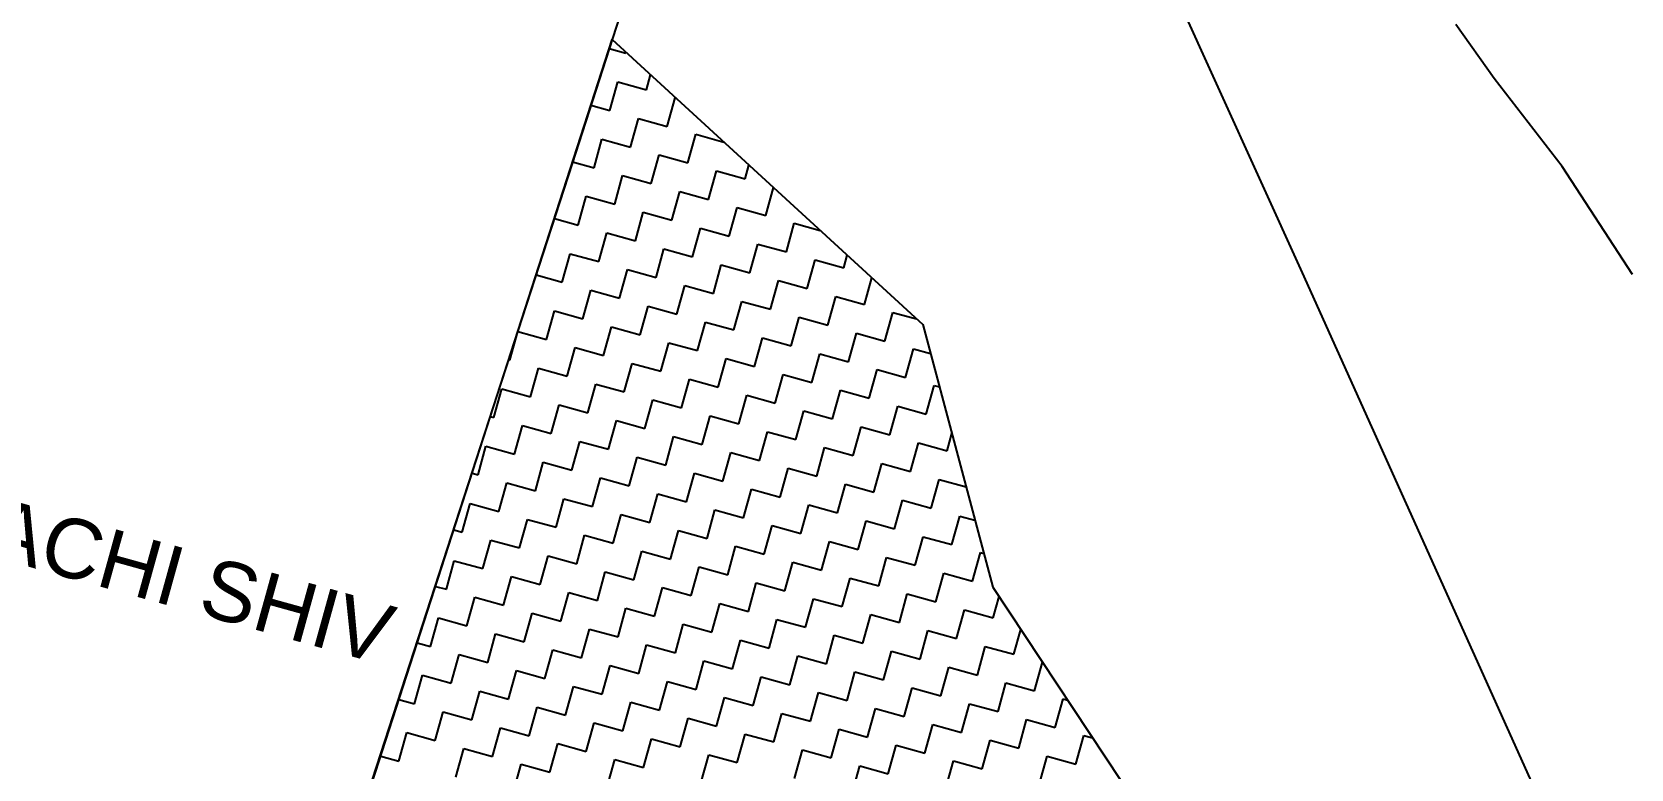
# Model space of a CAD drawing. Header units: metres. Extents: x 291974 to 293244, y 2020596 to 2023640.
# Drawn here: x 292570.4 to 292705.1, y 2023020.7 to 2023082.8 of the extents above; entities that cross this region are included whole.
import ezdxf

# ---------------------------------------------------------------- set-up
doc = ezdxf.new("R2010")
doc.units = ezdxf.units.M
doc.header["$MEASUREMENT"] = 0
for name, color, linetype in [('LINE_WATER', 4, 'Continuous'), ('POLY_HATCH', 12, 'Continuous'), ('POLY_PARCEL', 6, 'Continuous'), ('TEXT_MAPOUT', 7, 'Continuous'), ('V_BOUND_LINE', 7, 'Continuous')]:
    doc.layers.add(name, color=color, linetype=linetype)
doc.styles.get("Standard").update_dxf_attribs({"font": 'arial.ttf'})

msp = doc.modelspace()

# ---------------------------------------------------------------- linework, layer by layer
at = {"layer": 'LINE_WATER'}
for p, q in [((292693.59, 2023078.85), (292690.37, 2023083.39)), ((292699.34, 2023071.45), (292693.59, 2023078.85)), ((292705.27, 2023062.34), (292699.34, 2023071.45))]:
    msp.add_line(p, q, dxfattribs=at)
at = {"layer": 'POLY_HATCH'}
for p, q in [((292537.1, 2022827.77), (292619.3, 2023082.13)), ((292619.3, 2023082.13), (292645.47, 2023058.13)), ((292645.47, 2023058.13), (292651.38, 2023036.02)), ((292651.38, 2023036.02), (292667.52, 2023011.67))]:
    msp.add_line(p, q, dxfattribs=at)
at = {"layer": 'POLY_HATCH', "linetype": 'Continuous'}
for p, q in [((292619.06, 2023081.37), (292620.45, 2023080.98)), ((292620.45, 2023080.98), (292620.48, 2023081.05)), ((292622.2, 2023077.9), (292622.54, 2023079.15)), ((292619.12, 2023076.16), (292619.79, 2023078.57)), ((292619.79, 2023078.57), (292622.2, 2023077.9)), ((292617.52, 2023076.6), (292619.12, 2023076.16)), ((292623.94, 2023074.82), (292624.61, 2023077.23)), ((292624.61, 2023077.23), (292624.66, 2023077.22)), ((292620.86, 2023073.08), (292621.53, 2023075.49)), ((292621.53, 2023075.49), (292623.94, 2023074.82)), ((292617.78, 2023071.34), (292618.45, 2023073.75)), ((292618.45, 2023073.75), (292620.86, 2023073.08)), ((292625.68, 2023071.74), (292626.35, 2023074.15)), ((292626.35, 2023074.15), (292628.71, 2023073.49)), ((292622.6, 2023070), (292623.27, 2023072.41)), ((292623.27, 2023072.41), (292625.68, 2023071.74)), ((292615.98, 2023071.84), (292617.78, 2023071.34)), ((292619.52, 2023068.26), (292620.19, 2023070.67)), ((292620.19, 2023070.67), (292622.6, 2023070)), ((292627.42, 2023068.66), (292628.09, 2023071.07)), ((292628.09, 2023071.07), (292630.5, 2023070.4)), ((292630.5, 2023070.4), (292630.82, 2023071.56)), ((292624.34, 2023066.92), (292625.01, 2023069.33)), ((292625.01, 2023069.33), (292627.42, 2023068.66)), ((292632.24, 2023067.32), (292632.89, 2023069.66)), ((292616.44, 2023066.51), (292617.11, 2023068.93)), ((292617.11, 2023068.93), (292619.52, 2023068.26)), ((292629.16, 2023065.58), (292629.83, 2023067.99)), ((292629.83, 2023067.99), (292632.24, 2023067.32)), ((292614.44, 2023067.07), (292616.44, 2023066.51)), ((292621.26, 2023065.18), (292621.93, 2023067.59)), ((292621.93, 2023067.59), (292624.34, 2023066.92)), ((292633.98, 2023064.25), (292634.65, 2023066.66)), ((292634.65, 2023066.66), (292636.83, 2023066.05)), ((292618.18, 2023063.44), (292618.85, 2023065.85)), ((292618.85, 2023065.85), (292621.26, 2023065.18)), ((292626.08, 2023063.84), (292626.75, 2023066.25)), ((292626.75, 2023066.25), (292629.16, 2023065.58)), ((292615.11, 2023061.69), (292615.77, 2023064.1)), ((292615.77, 2023064.1), (292618.18, 2023063.44)), ((292623.01, 2023062.1), (292623.67, 2023064.51)), ((292623.67, 2023064.51), (292626.08, 2023063.84)), ((292630.91, 2023062.5), (292631.57, 2023064.91)), ((292631.57, 2023064.91), (292633.98, 2023064.25)), ((292638.81, 2023062.91), (292639.1, 2023063.97)), ((292619.93, 2023060.36), (292620.6, 2023062.77)), ((292620.6, 2023062.77), (292623.01, 2023062.1)), ((292627.83, 2023060.76), (292628.5, 2023063.17)), ((292628.5, 2023063.17), (292630.91, 2023062.5)), ((292635.73, 2023061.17), (292636.4, 2023063.58)), ((292636.4, 2023063.58), (292638.81, 2023062.91)), ((292612.9, 2023062.31), (292615.11, 2023061.69)), ((292624.75, 2023059.02), (292625.42, 2023061.43)), ((292625.42, 2023061.43), (292627.83, 2023060.76)), ((292632.65, 2023059.42), (292633.32, 2023061.84)), ((292633.32, 2023061.84), (292635.73, 2023061.17)), ((292640.55, 2023059.83), (292641.17, 2023062.07)), ((292616.85, 2023058.61), (292617.52, 2023061.03)), ((292617.52, 2023061.03), (292619.93, 2023060.36)), ((292629.57, 2023057.68), (292630.24, 2023060.09)), ((292630.24, 2023060.09), (292632.65, 2023059.42)), ((292637.47, 2023058.09), (292638.14, 2023060.5)), ((292638.14, 2023060.5), (292640.55, 2023059.83)), ((292613.77, 2023056.87), (292614.44, 2023059.28)), ((292614.44, 2023059.28), (292616.85, 2023058.61)), ((292621.67, 2023057.28), (292622.34, 2023059.69)), ((292622.34, 2023059.69), (292624.75, 2023059.02)), ((292634.39, 2023056.35), (292635.06, 2023058.76)), ((292635.06, 2023058.76), (292637.47, 2023058.09)), ((292642.29, 2023056.75), (292642.96, 2023059.16)), ((292642.96, 2023059.16), (292644.94, 2023058.61)), ((292610.69, 2023055.13), (292611.36, 2023057.54)), ((292611.36, 2023057.54), (292613.77, 2023056.87)), ((292618.59, 2023055.54), (292619.26, 2023057.95)), ((292619.26, 2023057.95), (292621.67, 2023057.28)), ((292626.49, 2023055.94), (292627.16, 2023058.35)), ((292627.16, 2023058.35), (292629.57, 2023057.68)), ((292639.21, 2023055.01), (292639.88, 2023057.42)), ((292639.88, 2023057.42), (292642.29, 2023056.75)), ((292615.51, 2023053.79), (292616.18, 2023056.2)), ((292616.18, 2023056.2), (292618.59, 2023055.54)), ((292623.41, 2023054.2), (292624.08, 2023056.61)), ((292624.08, 2023056.61), (292626.49, 2023055.94)), ((292631.31, 2023054.6), (292631.98, 2023057.01)), ((292631.98, 2023057.01), (292634.39, 2023056.35)), ((292644.03, 2023053.67), (292644.7, 2023056.08)), ((292644.7, 2023056.08), (292646.12, 2023055.69)), ((292610.59, 2023055.16), (292610.69, 2023055.13)), ((292612.43, 2023052.05), (292613.1, 2023054.46)), ((292613.1, 2023054.46), (292615.51, 2023053.79)), ((292620.33, 2023052.46), (292621, 2023054.87)), ((292621, 2023054.87), (292623.41, 2023054.2)), ((292628.23, 2023052.86), (292628.9, 2023055.27)), ((292628.9, 2023055.27), (292631.31, 2023054.6)), ((292636.13, 2023053.27), (292636.8, 2023055.68)), ((292636.8, 2023055.68), (292639.21, 2023055.01)), ((292617.25, 2023050.71), (292617.92, 2023053.13)), ((292617.92, 2023053.13), (292620.33, 2023052.46)), ((292625.15, 2023051.12), (292625.82, 2023053.53)), ((292625.82, 2023053.53), (292628.23, 2023052.86)), ((292633.05, 2023051.52), (292633.72, 2023053.94)), ((292633.72, 2023053.94), (292636.13, 2023053.27)), ((292640.95, 2023051.93), (292641.62, 2023054.34)), ((292641.62, 2023054.34), (292644.03, 2023053.67)), ((292609.35, 2023050.31), (292610.02, 2023052.72)), ((292610.02, 2023052.72), (292612.43, 2023052.05)), ((292622.07, 2023049.38), (292622.74, 2023051.79)), ((292622.74, 2023051.79), (292625.15, 2023051.12)), ((292629.97, 2023049.78), (292630.64, 2023052.19)), ((292630.64, 2023052.19), (292633.05, 2023051.52)), ((292637.87, 2023050.19), (292638.54, 2023052.6)), ((292638.54, 2023052.6), (292640.95, 2023051.93)), ((292645.77, 2023050.59), (292646.44, 2023053)), ((292646.44, 2023053), (292646.87, 2023052.88)), ((292614.17, 2023048.97), (292614.84, 2023051.38)), ((292614.84, 2023051.38), (292617.25, 2023050.71)), ((292626.89, 2023048.04), (292627.56, 2023050.45)), ((292627.56, 2023050.45), (292629.97, 2023049.78)), ((292634.79, 2023048.45), (292635.46, 2023050.86)), ((292635.46, 2023050.86), (292637.87, 2023050.19)), ((292642.69, 2023048.85), (292643.36, 2023051.26)), ((292643.36, 2023051.26), (292645.77, 2023050.59)), ((292609.05, 2023050.39), (292609.35, 2023050.31)), ((292611.09, 2023047.23), (292611.76, 2023049.64)), ((292611.76, 2023049.64), (292614.17, 2023048.97)), ((292618.99, 2023047.64), (292619.66, 2023050.05)), ((292619.66, 2023050.05), (292622.07, 2023049.38)), ((292631.72, 2023046.7), (292632.38, 2023049.11)), ((292632.38, 2023049.11), (292634.79, 2023048.45)), ((292639.62, 2023047.11), (292640.28, 2023049.52)), ((292640.28, 2023049.52), (292642.69, 2023048.85)), ((292608.02, 2023045.49), (292608.68, 2023047.9)), ((292608.68, 2023047.9), (292611.09, 2023047.23)), ((292615.92, 2023045.89), (292616.58, 2023048.3)), ((292616.58, 2023048.3), (292618.99, 2023047.64)), ((292623.82, 2023046.3), (292624.48, 2023048.71)), ((292624.48, 2023048.71), (292626.89, 2023048.04)), ((292636.54, 2023045.37), (292637.2, 2023047.78)), ((292637.2, 2023047.78), (292639.62, 2023047.11)), ((292644.44, 2023045.77), (292645.1, 2023048.18)), ((292645.1, 2023048.18), (292647.52, 2023047.51)), ((292647.52, 2023047.51), (292647.92, 2023048.96)), ((292612.84, 2023044.15), (292613.51, 2023046.56)), ((292613.51, 2023046.56), (292615.92, 2023045.89)), ((292620.74, 2023044.56), (292621.41, 2023046.97)), ((292621.41, 2023046.97), (292623.82, 2023046.3)), ((292628.64, 2023044.96), (292629.3, 2023047.37)), ((292629.3, 2023047.37), (292631.72, 2023046.7)), ((292641.36, 2023044.03), (292642.03, 2023046.44)), ((292642.03, 2023046.44), (292644.44, 2023045.77)), ((292607.51, 2023045.63), (292608.02, 2023045.49)), ((292617.66, 2023042.82), (292618.33, 2023045.23)), ((292618.33, 2023045.23), (292620.74, 2023044.56)), ((292625.56, 2023043.22), (292626.23, 2023045.63)), ((292626.23, 2023045.63), (292628.64, 2023044.96)), ((292633.46, 2023043.62), (292634.13, 2023046.04)), ((292634.13, 2023046.04), (292636.54, 2023045.37)), ((292646.18, 2023042.69), (292646.85, 2023045.1)), ((292646.85, 2023045.1), (292649.12, 2023044.47)), ((292609.76, 2023042.41), (292610.43, 2023044.82)), ((292610.43, 2023044.82), (292612.84, 2023044.15)), ((292622.48, 2023041.48), (292623.15, 2023043.89)), ((292623.15, 2023043.89), (292625.56, 2023043.22)), ((292630.38, 2023041.88), (292631.05, 2023044.29)), ((292631.05, 2023044.29), (292633.46, 2023043.62)), ((292638.28, 2023042.29), (292638.95, 2023044.7)), ((292638.95, 2023044.7), (292641.36, 2023044.03)), ((292606.68, 2023040.67), (292607.35, 2023043.08)), ((292607.35, 2023043.08), (292609.76, 2023042.41)), ((292614.58, 2023041.07), (292615.25, 2023043.48)), ((292615.25, 2023043.48), (292617.66, 2023042.82)), ((292627.3, 2023040.14), (292627.97, 2023042.55)), ((292627.97, 2023042.55), (292630.38, 2023041.88)), ((292635.2, 2023040.55), (292635.87, 2023042.96)), ((292635.87, 2023042.96), (292638.28, 2023042.29)), ((292643.1, 2023040.95), (292643.77, 2023043.36)), ((292643.77, 2023043.36), (292646.18, 2023042.69)), ((292611.5, 2023039.33), (292612.17, 2023041.74)), ((292612.17, 2023041.74), (292614.58, 2023041.07)), ((292619.4, 2023039.74), (292620.07, 2023042.15)), ((292620.07, 2023042.15), (292622.48, 2023041.48)), ((292632.12, 2023038.8), (292632.79, 2023041.21)), ((292632.79, 2023041.21), (292635.2, 2023040.55)), ((292640.02, 2023039.21), (292640.69, 2023041.62)), ((292640.69, 2023041.62), (292643.1, 2023040.95)), ((292647.92, 2023039.61), (292648.59, 2023042.02)), ((292648.59, 2023042.02), (292649.87, 2023041.67)), ((292605.97, 2023040.87), (292606.68, 2023040.67)), ((292608.42, 2023037.59), (292609.09, 2023040)), ((292609.09, 2023040), (292611.5, 2023039.33)), ((292616.32, 2023037.99), (292616.99, 2023040.4)), ((292616.99, 2023040.4), (292619.4, 2023039.74)), ((292624.22, 2023038.4), (292624.89, 2023040.81)), ((292624.89, 2023040.81), (292627.3, 2023040.14)), ((292636.94, 2023037.47), (292637.61, 2023039.88)), ((292637.61, 2023039.88), (292640.02, 2023039.21)), ((292644.84, 2023037.87), (292645.51, 2023040.28)), ((292645.51, 2023040.28), (292647.92, 2023039.61)), ((292613.24, 2023036.25), (292613.91, 2023038.66)), ((292613.91, 2023038.66), (292616.32, 2023037.99)), ((292621.14, 2023036.66), (292621.81, 2023039.07)), ((292621.81, 2023039.07), (292624.22, 2023038.4)), ((292629.04, 2023037.06), (292629.71, 2023039.47)), ((292629.71, 2023039.47), (292632.12, 2023038.8)), ((292641.76, 2023036.13), (292642.43, 2023038.54)), ((292642.43, 2023038.54), (292644.84, 2023037.87)), ((292649.66, 2023036.53), (292650.33, 2023038.94)), ((292650.33, 2023038.94), (292650.62, 2023038.86)), ((292605.34, 2023035.85), (292606.01, 2023038.26)), ((292606.01, 2023038.26), (292608.42, 2023037.59)), ((292618.06, 2023034.92), (292618.73, 2023037.33)), ((292618.73, 2023037.33), (292621.14, 2023036.66)), ((292625.96, 2023035.32), (292626.63, 2023037.73)), ((292626.63, 2023037.73), (292629.04, 2023037.06)), ((292633.86, 2023035.72), (292634.53, 2023038.14)), ((292634.53, 2023038.14), (292636.94, 2023037.47)), ((292646.58, 2023034.79), (292647.25, 2023037.2)), ((292647.25, 2023037.2), (292649.66, 2023036.53)), ((292604.43, 2023036.1), (292605.34, 2023035.85)), ((292610.16, 2023034.51), (292610.83, 2023036.92)), ((292610.83, 2023036.92), (292613.24, 2023036.25)), ((292614.98, 2023033.17), (292615.65, 2023035.58)), ((292615.65, 2023035.58), (292618.06, 2023034.92)), ((292622.88, 2023033.58), (292623.55, 2023035.99)), ((292623.55, 2023035.99), (292625.96, 2023035.32)), ((292630.78, 2023033.98), (292631.45, 2023036.39)), ((292631.45, 2023036.39), (292633.86, 2023035.72)), ((292638.68, 2023034.39), (292639.35, 2023036.8)), ((292639.35, 2023036.8), (292641.76, 2023036.13)), ((292607.08, 2023032.77), (292607.75, 2023035.18)), ((292607.75, 2023035.18), (292610.16, 2023034.51)), ((292619.8, 2023031.84), (292620.47, 2023034.25)), ((292620.47, 2023034.25), (292622.88, 2023033.58)), ((292627.7, 2023032.24), (292628.37, 2023034.65)), ((292628.37, 2023034.65), (292630.78, 2023033.98)), ((292635.6, 2023032.65), (292636.27, 2023035.06)), ((292636.27, 2023035.06), (292638.68, 2023034.39)), ((292643.5, 2023033.05), (292644.17, 2023035.46)), ((292644.17, 2023035.46), (292646.58, 2023034.79)), ((292651.4, 2023033.46), (292651.9, 2023035.24)), ((292604, 2023031.03), (292604.67, 2023033.44)), ((292604.67, 2023033.44), (292607.08, 2023032.77)), ((292611.9, 2023031.43), (292612.57, 2023033.84)), ((292612.57, 2023033.84), (292614.98, 2023033.17)), ((292624.63, 2023030.5), (292625.29, 2023032.91)), ((292625.29, 2023032.91), (292627.7, 2023032.24)), ((292632.53, 2023030.9), (292633.19, 2023033.31)), ((292633.19, 2023033.31), (292635.6, 2023032.65)), ((292640.43, 2023031.31), (292641.09, 2023033.72)), ((292641.09, 2023033.72), (292643.5, 2023033.05)), ((292648.32, 2023031.71), (292648.99, 2023034.12)), ((292648.99, 2023034.12), (292651.4, 2023033.46)), ((292608.83, 2023029.69), (292609.49, 2023032.1)), ((292609.49, 2023032.1), (292611.9, 2023031.43)), ((292616.73, 2023030.09), (292617.39, 2023032.5)), ((292617.39, 2023032.5), (292619.8, 2023031.84)), ((292629.45, 2023029.16), (292630.11, 2023031.57)), ((292630.11, 2023031.57), (292632.53, 2023030.9)), ((292637.35, 2023029.57), (292638.01, 2023031.98)), ((292638.01, 2023031.98), (292640.43, 2023031.31)), ((292645.25, 2023029.97), (292645.91, 2023032.38)), ((292645.91, 2023032.38), (292648.32, 2023031.71)), ((292653.15, 2023030.38), (292653.73, 2023032.48)), ((292602.89, 2023031.34), (292604, 2023031.03)), ((292605.75, 2023027.95), (292606.41, 2023030.36)), ((292606.41, 2023030.36), (292608.83, 2023029.69)), ((292613.65, 2023028.35), (292614.31, 2023030.76)), ((292614.31, 2023030.76), (292616.73, 2023030.09)), ((292621.55, 2023028.76), (292622.21, 2023031.17)), ((292622.21, 2023031.17), (292624.63, 2023030.5)), ((292634.27, 2023027.82), (292634.94, 2023030.24)), ((292634.94, 2023030.24), (292637.35, 2023029.57)), ((292642.17, 2023028.23), (292642.84, 2023030.64)), ((292642.84, 2023030.64), (292645.25, 2023029.97)), ((292650.07, 2023028.63), (292650.74, 2023031.05)), ((292650.74, 2023031.05), (292653.15, 2023030.38)), ((292610.57, 2023026.61), (292611.24, 2023029.02)), ((292611.24, 2023029.02), (292613.65, 2023028.35)), ((292618.47, 2023027.02), (292619.14, 2023029.43)), ((292619.14, 2023029.43), (292621.55, 2023028.76)), ((292626.37, 2023027.42), (292627.04, 2023029.83)), ((292627.04, 2023029.83), (292629.45, 2023029.16)), ((292639.09, 2023026.49), (292639.76, 2023028.9)), ((292639.76, 2023028.9), (292642.17, 2023028.23)), ((292646.99, 2023026.89), (292647.66, 2023029.3)), ((292647.66, 2023029.3), (292650.07, 2023028.63)), ((292654.89, 2023027.3), (292655.56, 2023029.71)), ((292655.56, 2023029.71), (292655.57, 2023029.71)), ((292602.67, 2023026.21), (292603.34, 2023028.62)), ((292603.34, 2023028.62), (292605.75, 2023027.95)), ((292615.39, 2023025.27), (292616.06, 2023027.68)), ((292616.06, 2023027.68), (292618.47, 2023027.02)), ((292623.29, 2023025.68), (292623.96, 2023028.09)), ((292623.96, 2023028.09), (292626.37, 2023027.42)), ((292631.19, 2023026.08), (292631.86, 2023028.49)), ((292631.86, 2023028.49), (292634.27, 2023027.82)), ((292643.91, 2023025.15), (292644.58, 2023027.56)), ((292644.58, 2023027.56), (292646.99, 2023026.89)), ((292651.81, 2023025.56), (292652.48, 2023027.97)), ((292652.48, 2023027.97), (292654.89, 2023027.3)), ((292601.35, 2023026.57), (292602.67, 2023026.21)), ((292607.49, 2023024.87), (292608.16, 2023027.28)), ((292608.16, 2023027.28), (292610.57, 2023026.61)), ((292620.21, 2023023.94), (292620.88, 2023026.35)), ((292620.88, 2023026.35), (292623.29, 2023025.68)), ((292628.11, 2023024.34), (292628.78, 2023026.75)), ((292628.78, 2023026.75), (292631.19, 2023026.08)), ((292636.01, 2023024.75), (292636.68, 2023027.16)), ((292636.68, 2023027.16), (292639.09, 2023026.49)), ((292648.73, 2023023.81), (292649.4, 2023026.22)), ((292649.4, 2023026.22), (292651.81, 2023025.56)), ((292656.63, 2023024.22), (292657.3, 2023026.63)), ((292657.3, 2023026.63), (292657.67, 2023026.52)), ((292604.41, 2023023.13), (292605.08, 2023025.54)), ((292605.08, 2023025.54), (292607.49, 2023024.87)), ((292612.31, 2023023.53), (292612.98, 2023025.94)), ((292612.98, 2023025.94), (292615.39, 2023025.27)), ((292625.03, 2023022.6), (292625.7, 2023025.01)), ((292625.7, 2023025.01), (292628.11, 2023024.34)), ((292632.93, 2023023), (292633.6, 2023025.41)), ((292633.6, 2023025.41), (292636.01, 2023024.75)), ((292640.83, 2023023.41), (292641.5, 2023025.82)), ((292641.5, 2023025.82), (292643.91, 2023025.15)), ((292653.55, 2023022.48), (292654.22, 2023024.89)), ((292654.22, 2023024.89), (292656.63, 2023024.22)), ((292601.33, 2023021.38), (292602, 2023023.8)), ((292602, 2023023.8), (292604.41, 2023023.13)), ((292609.23, 2023021.79), (292609.9, 2023024.2)), ((292609.9, 2023024.2), (292612.31, 2023023.53)), ((292617.13, 2023022.19), (292617.8, 2023024.6)), ((292617.8, 2023024.6), (292620.21, 2023023.94)), ((292629.85, 2023021.26), (292630.52, 2023023.67)), ((292630.52, 2023023.67), (292632.93, 2023023)), ((292637.75, 2023021.67), (292638.42, 2023024.08)), ((292638.42, 2023024.08), (292640.83, 2023023.41)), ((292645.65, 2023022.07), (292646.32, 2023024.48)), ((292646.32, 2023024.48), (292648.73, 2023023.81)), ((292658.37, 2023021.14), (292659.04, 2023023.55)), ((292659.04, 2023023.55), (292659.78, 2023023.34)), ((292606.15, 2023020.05), (292606.82, 2023022.46)), ((292606.82, 2023022.46), (292609.23, 2023021.79)), ((292614.05, 2023020.45), (292614.72, 2023022.86)), ((292614.72, 2023022.86), (292617.13, 2023022.19)), ((292621.95, 2023020.86), (292622.62, 2023023.27)), ((292622.62, 2023023.27), (292625.03, 2023022.6)), ((292634.67, 2023019.92), (292635.34, 2023022.34)), ((292635.34, 2023022.34), (292637.75, 2023021.67)), ((292642.57, 2023020.33), (292643.24, 2023022.74)), ((292643.24, 2023022.74), (292645.65, 2023022.07)), ((292650.47, 2023020.73), (292651.14, 2023023.15)), ((292651.14, 2023023.15), (292653.55, 2023022.48)), ((292599.81, 2023021.81), (292601.33, 2023021.38)), ((292610.97, 2023018.71), (292611.64, 2023021.12)), ((292611.64, 2023021.12), (292614.05, 2023020.45)), ((292618.87, 2023019.12), (292619.54, 2023021.53)), ((292619.54, 2023021.53), (292621.95, 2023020.86)), ((292626.77, 2023019.52), (292627.44, 2023021.93)), ((292627.44, 2023021.93), (292629.85, 2023021.26)), ((292639.49, 2023018.59), (292640.16, 2023021)), ((292640.16, 2023021), (292642.57, 2023020.33)), ((292647.39, 2023018.99), (292648.06, 2023021.4)), ((292648.06, 2023021.4), (292650.47, 2023020.73)), ((292655.29, 2023019.4), (292655.96, 2023021.81)), ((292655.96, 2023021.81), (292658.37, 2023021.14))]:
    msp.add_line(p, q, dxfattribs=at)
at = {"layer": 'POLY_PARCEL'}
for p, q in [((292677.46, 2023062.48), (292639.54, 2023145.88)), ((292727.42, 2022951.61), (292677.46, 2023062.48))]:
    msp.add_line(p, q, dxfattribs=at)
at = {"layer": 'V_BOUND_LINE'}
for p, q in [((292637.71, 2023139.31), (292615.94, 2023071.69)), ((292615.94, 2023071.69), (292594.23, 2023004.93))]:
    msp.add_line(p, q, dxfattribs=at)

# ---------------------------------------------------------------- texts
at = {"layer": 'TEXT_MAPOUT'}
msp.add_text('MAUJE MUMBARITHACHI SHIV', height=5.0029, rotation=344.4986, dxfattribs=at).set_placement((292500.82, 2023056.98))

doc.saveas('drawing.dxf')
